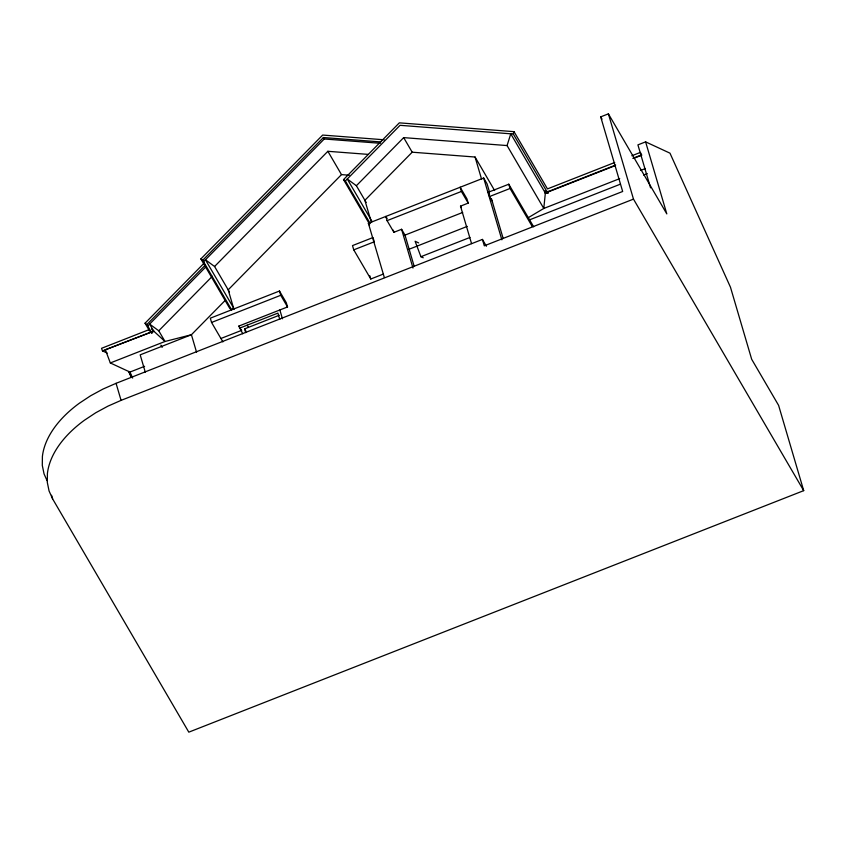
<?xml version="1.0" encoding="UTF-8"?>
<svg xmlns="http://www.w3.org/2000/svg" width="846" height="846" viewBox="0 0 846 846"><rect width="100%" height="100%" fill="white"/><g stroke="black" fill="none" stroke-linecap="round" stroke-linejoin="round"><path stroke-width="1.27" d="M548.092 191.196L547.88 193.248L545.353 193.057L545.131 190.805M619.706 178.633L543.788 208.454L507.071 145.565L510.762 133.816L545.353 193.057L543.788 208.454L528.316 217.655M547.88 193.248L513.289 134.006L514.03 131.659L399.333 122.85L343.529 179.595L369.068 223.333M229.467 292.018L214.577 266.501L205.451 259.785L233.538 307.891L231.635 309.826L229.805 308.483L200.872 258.929L322.664 135.064L384.211 139.791M231.635 309.826L202.702 260.272L323.394 137.528L380.795 141.938M203.548 261.731L324.24 138.987L380.34 143.291M149.594 330.987L145.047 323.204L204.267 262.99M225.205 300.383L191.418 334.73L165.002 341.477L158.752 330.786L149.626 324.071L153.75 331.124L151.846 333.06L146.876 324.547L205.102 265.337M147.722 326.006L205.99 266.754M214.577 266.501L327.867 151.297L368.158 154.384M158.752 330.786L212.357 276.272M349.282 175.217L341.488 174.614L228.198 289.829L233.982 309.509M370.231 223.556L345.358 180.938L400.052 125.314L513.289 134.006M366.17 202.48L356.388 185.718L403.679 137.623L507.071 145.565M494.635 190.551L475.061 157.028L412.192 152.195L364.89 200.301L371.436 222.509M486.408 246.239L482.432 239.418L116.061 383.323L102.969 389.075L90.691 395.727L79.429 403.161A110.868 66.252 -16.4 0 0 42.395 456.502L42.3 465.416L44.055 473.919L47.112 480.74M803.7 490.648L633.485 199.117L121.073 400.37L107.992 406.122L95.714 412.774L84.452 420.219A110.868 66.252 -16.4 0 0 47.408 473.559L47.323 482.474L49.068 490.976L52.642 498.929L188.806 732.16L803.7 490.648L778.606 405.371L751.671 359.254L730.468 287.206L669.979 153.168L645.604 141.864L637.916 144.878L650.563 187.854M482.432 239.418L484.314 245.816L622.667 191.482L600.702 116.864L608.39 113.84L666.807 213.901L645.604 141.864M384.338 277.52L368.38 223.291L483.679 178.009L487.074 183.846L489.474 191.979M387.077 218.49L385.839 216.375L387.087 220.637L461.387 191.46L468.198 203.114L460.51 206.138L471.55 243.627M492.097 200.893L489.548 196.526L488.29 192.264L508.784 184.206L533.667 226.823M387.087 220.637L393.898 232.301L401.586 229.277L404.991 235.114L414.18 266.353M148.854 329.729L101.531 348.319L102.493 350.889L107.22 353.089M353.755 249.856L374.249 241.808L373.001 237.546L352.507 245.594L353.755 249.856L370.781 279.011L383.079 274.178M489.548 196.526L510.043 188.478L532.303 226.601M102.493 350.889L153.75 331.124L105.063 349.884M404.991 235.114L462.688 212.452M242.728 333.758L238.858 326.07L287.534 306.95L286.286 302.688L279.476 291.024L210.305 318.191L211.553 322.453L222.9 341.89M614.725 162.495L547.457 188.912L514.03 131.659M631.846 155.77L640.401 152.407L641.797 155.178L634.468 158.054M211.553 322.453L280.735 295.286L287.534 306.95M105.486 350.085L110.329 362.955L165.002 341.477L151.497 329.052M544.93 192.867L615.677 165.076M632.808 158.35L641.374 154.977M545.353 193.057L614.936 165.731M408.935 249.306L467.267 226.39M418.654 242.908L415.111 241.258L420.917 256.708L469.953 237.451M640.517 170.458L645.413 168.534M239.492 328.195L277.922 313.105L279.762 319.376M110.329 362.955L129.956 372.071L144.603 366.318M245.71 332.626L244.61 328.872L279.191 315.294M220.912 338.495L241.745 330.31M529.755 219.77L620.351 184.185M643.616 175.048L647.296 173.599M420.917 256.708L423.254 257.787M356.388 185.718L347.262 179.003L372.134 221.61M343.529 179.595L345.358 180.938M200.872 258.929L202.702 260.272M145.047 323.204L146.876 324.547M150.345 331.674L151.846 333.06M600.702 116.864L602.035 119.138M488.29 192.264L489.57 194.443M460.51 206.138L461.366 207.598M403.679 137.623L412.192 152.195M323.394 137.528L324.24 138.987M327.867 151.297L341.488 174.614M368.38 223.291L369.522 225.237M247.169 325.181L248.449 327.37M244.61 328.872L245.9 331.103M238.858 326.07L241.491 330.575M160.856 345.073L162.178 347.336M129.956 372.071L132.663 378.067M128.983 371.457L131.68 377.432M128.624 371.51L131.32 377.485M608.39 113.84L633.485 199.117M508.784 184.206L510.043 188.478M491.473 198.768L503.137 238.392M483.679 178.009L501.858 239.809M475.061 157.028L481.596 179.246M468.198 203.114L466.939 198.852L460.139 187.188L461.387 191.46M401.586 229.277L412.985 268.023M393.274 230.165L393.898 232.301M369.839 275.817L370.781 279.011M279.476 291.024L280.735 295.286M279.857 309.964L282.448 318.773M196.568 352.232L191.418 334.73L140.182 354.855L145.269 372.134M116.061 383.323L121.073 400.37M51.564 495.28L52.642 498.929"/></g></svg>
